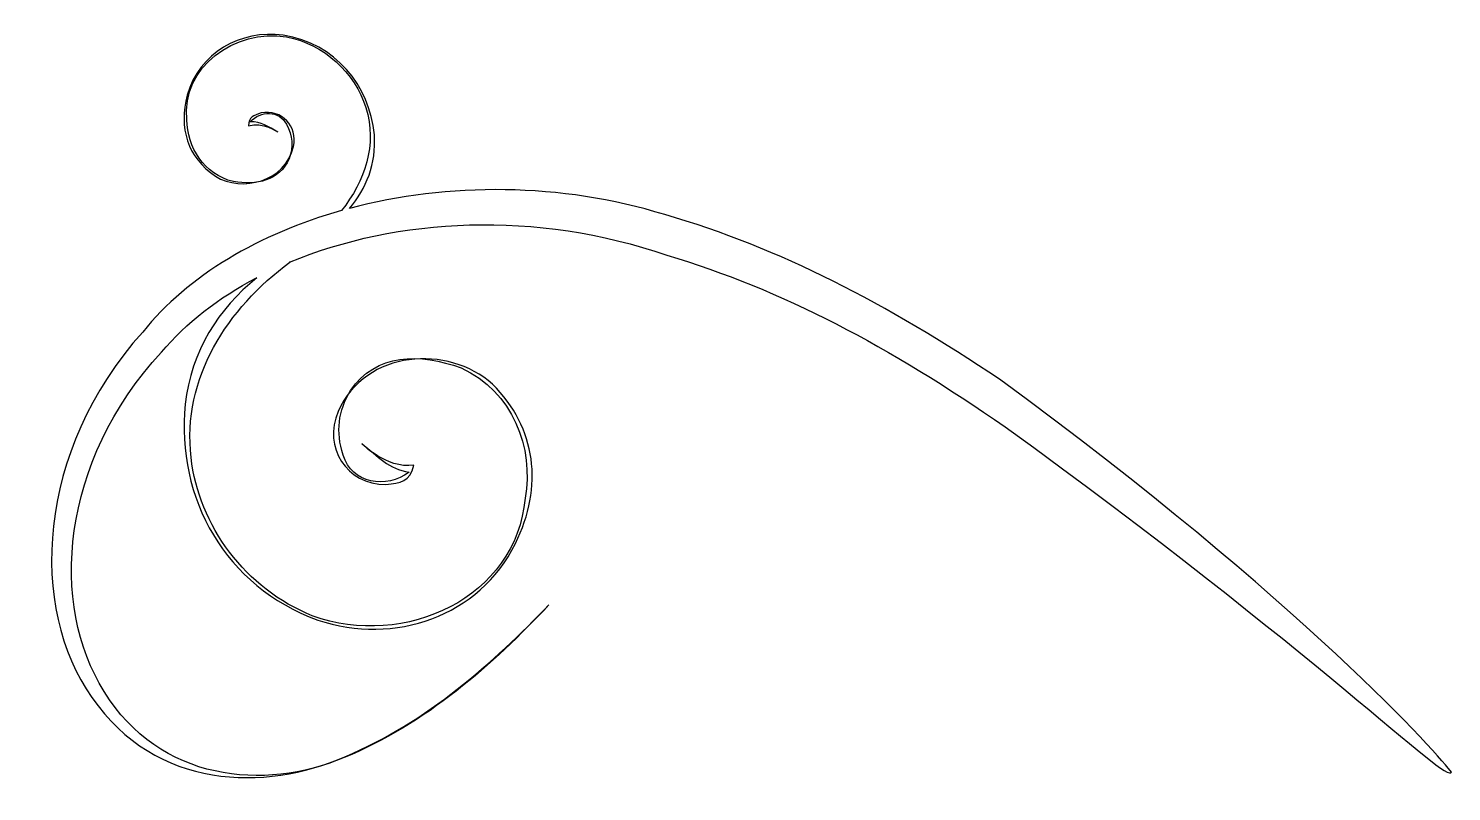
# Model space of a CAD drawing. Header units: centimetres. Extents: x -10.4 to 10, y -6.5 to 4.5.
import ezdxf

# ---------------------------------------------------------------- set-up
doc = ezdxf.new("R2010")
doc.units = ezdxf.units.CM
doc.header["$MEASUREMENT"] = 0
doc.layers.add('Camada 1', color=7, linetype='Continuous')

msp = doc.modelspace()

# ---------------------------------------------------------------- linework, layer by layer
at = {"layer": 'Camada 1', "color": 250}
msp.add_open_spline([(-7.09272, 0.87921), (-7.63837, 0.59275), (-8.10491, 0.23225), (-8.45752, -0.18968), (-8.45752, -0.18968), (-9.9098, -1.75943), (-10.06198, -3.81294), (-9.27723, -5.05471), (-9.27723, -5.05471), (-8.4884, -6.34511), (-6.97713, -6.48621), (-5.8395, -6.00144), (-5.8395, -6.00144), (-4.67449, -5.52889), (-3.69873, -4.65979), (-2.90427, -3.81061), (-2.90427, -3.81061), (-3.69265, -4.63455), (-4.64687, -5.49262), (-5.82733, -5.98903), (-5.82733, -5.98903), (-6.97292, -6.48896), (-8.53751, -6.46581), (-9.45302, -5.13937), (-9.45302, -5.13937), (-10.36279, -3.85834), (-10.2559, -1.61157), (-8.72581, 0.10086), (-8.72581, 0.10086), (-8.07364, 0.91345), (-7.0543, 1.50998), (-5.87757, 1.84179), (-5.87757, 1.84179), (-5.54306, 2.26295), (-5.36224, 2.78908), (-5.52721, 3.3184), (-5.52721, 3.3184), (-5.68255, 3.8174), (-6.12329, 4.22796), (-6.66439, 4.333), (-6.66439, 4.333), (-7.40596, 4.45421), (-8.17304, 3.90234), (-8.09351, 3.14507), (-8.09351, 3.14507), (-8.08928, 2.75558), (-7.84927, 2.3609), (-7.42607, 2.25797), (-7.42607, 2.25797), (-7.09645, 2.20415), (-6.76474, 2.26826), (-6.62835, 2.58455), (-6.62835, 2.58455), (-6.56591, 2.76047), (-6.57456, 2.91393), (-6.66579, 3.0812), (-6.66579, 3.0812), (-6.76803, 3.28427), (-7.03938, 3.27773), (-7.18466, 3.11512), (-7.18466, 3.11512), (-7.03096, 3.12404), (-6.92616, 3.03934), (-6.78813, 2.96751), (-6.78813, 2.96751), (-6.7912, 2.96915), (-7.0057, 3.12356), (-7.21157, 3.05644), (-7.21157, 3.05644), (-7.20689, 3.18651), (-7.13556, 3.20897), (-7.02864, 3.24218), (-7.02864, 3.24218), (-6.73247, 3.29528), (-6.50088, 3.05433), (-6.56591, 2.76051), (-6.56591, 2.76051), (-6.68193, 2.25473), (-7.29928, 2.10196), (-7.68436, 2.33403), (-7.68436, 2.33403), (-8.08089, 2.60189), (-8.21376, 3.02954), (-8.0865, 3.49928), (-8.0865, 3.49928), (-7.9209, 4.09838), (-7.32363, 4.44085), (-6.7112, 4.35759), (-6.7112, 4.35759), (-5.96936, 4.23662), (-5.47343, 3.64803), (-5.40511, 2.92635), (-5.40511, 2.92635), (-5.37611, 2.51484), (-5.52055, 2.15887), (-5.76362, 1.87188), (-5.76362, 1.87188), (-5.76362, 1.87188), (-5.76396, 1.87289), (-5.76396, 1.87289), (-5.76396, 1.87289), (-4.35302, 2.2472), (-2.72906, 2.24503), (-1.24474, 1.78452), (-1.24474, 1.78452), (0.416, 1.30353), (1.9359, 0.50534), (3.55245, -0.57662), (3.55245, -0.57662), (7.89524, -3.75051), (9.90287, -6.02997), (10.03133, -6.20941), (10.03133, -6.20941), (9.99365, -6.41364), (8.0805, -4.47287), (3.63447, -1.25903), (3.63447, -1.25903), (1.9836, -0.11362), (0.43957, 0.7105), (-1.21272, 1.20107), (-1.21272, 1.20107), (-3.0828, 1.85089), (-5.08373, 1.74659), (-6.62117, 1.10058), (-6.62117, 1.10058), (-6.62117, 1.10058), (-6.61635, 1.10312), (-6.61635, 1.10312), (-6.61635, 1.10312), (-7.5149, 0.43611), (-8.16252, -0.55738), (-8.03221, -1.70025), (-8.03221, -1.70025), (-7.92132, -2.67389), (-7.25412, -3.58411), (-6.29498, -3.96802), (-6.29498, -3.96802), (-4.9718, -4.45155), (-3.36559, -3.70508), (-3.24582, -2.28249), (-3.24582, -2.28249), (-3.11623, -1.56341), (-3.41986, -0.7523), (-4.16287, -0.41429), (-4.16287, -0.41429), (-4.75099, -0.19932), (-5.38498, -0.20119), (-5.74688, -0.73552), (-5.74688, -0.73552), (-5.92373, -1.03752), (-5.96185, -1.3234), (-5.85237, -1.66328), (-5.85237, -1.66328), (-5.73542, -2.0727), (-5.2329, -2.15646), (-4.90868, -1.90823), (-4.90868, -1.90823), (-5.19501, -1.87032), (-5.35784, -1.6773), (-5.5871, -1.49696), (-5.5871, -1.49696), (-5.58197, -1.50117), (-5.2411, -1.86097), (-4.83875, -1.80951), (-4.83875, -1.80951), (-4.8928, -2.04716), (-5.03221, -2.06309), (-5.24089, -2.08695), (-5.24089, -2.08695), (-5.80517, -2.0806), (-6.14669, -1.55588), (-5.92375, -1.03751), (-5.92375, -1.03751), (-5.5319, -0.14735), (-4.34162, -0.08231), (-3.71398, -0.64492), (-3.71398, -0.64492), (-3.07834, -1.27725), (-2.98339, -2.11172), (-3.38341, -2.93214), (-3.38341, -2.93214), (-3.89853, -3.97716), (-5.11876, -4.39777), (-6.21734, -4.02958), (-6.21734, -4.02958), (-7.54045, -3.54624), (-8.24718, -2.28833), (-8.11923, -0.93504), (-8.11923, -0.93504), (-8.02858, -0.16894), (-7.63885, 0.43487), (-7.09199, 0.87783), (-7.09199, 0.87783), (-7.09199, 0.87783), (-7.09272, 0.87921), (-7.09272, 0.87921)], degree=3, knots=[0, 0, 0, 0, 0.02, 0.02, 0.02, 0.02, 0.04, 0.04, 0.04, 0.04, 0.06, 0.06, 0.06, 0.06, 0.08, 0.08, 0.08, 0.08, 0.1, 0.1, 0.1, 0.1, 0.12, 0.12, 0.12, 0.12, 0.14, 0.14, 0.14, 0.14, 0.16, 0.16, 0.16, 0.16, 0.18, 0.18, 0.18, 0.18, 0.2, 0.2, 0.2, 0.2, 0.22, 0.22, 0.22, 0.22, 0.24, 0.24, 0.24, 0.24, 0.26, 0.26, 0.26, 0.26, 0.28, 0.28, 0.28, 0.28, 0.3, 0.3, 0.3, 0.3, 0.32, 0.32, 0.32, 0.32, 0.34, 0.34, 0.34, 0.34, 0.36, 0.36, 0.36, 0.36, 0.38, 0.38, 0.38, 0.38, 0.4, 0.4, 0.4, 0.4, 0.42, 0.42, 0.42, 0.42, 0.44, 0.44, 0.44, 0.44, 0.46, 0.46, 0.46, 0.46, 0.48, 0.48, 0.48, 0.48, 0.5, 0.5, 0.5, 0.5, 0.52, 0.52, 0.52, 0.52, 0.54, 0.54, 0.54, 0.54, 0.56, 0.56, 0.56, 0.56, 0.58, 0.58, 0.58, 0.58, 0.6, 0.6, 0.6, 0.6, 0.62, 0.62, 0.62, 0.62, 0.64, 0.64, 0.64, 0.64, 0.66, 0.66, 0.66, 0.66, 0.68, 0.68, 0.68, 0.68, 0.7, 0.7, 0.7, 0.7, 0.72, 0.72, 0.72, 0.72, 0.74, 0.74, 0.74, 0.74, 0.76, 0.76, 0.76, 0.76, 0.78, 0.78, 0.78, 0.78, 0.8, 0.8, 0.8, 0.8, 0.82, 0.82, 0.82, 0.82, 0.84, 0.84, 0.84, 0.84, 0.86, 0.86, 0.86, 0.86, 0.88, 0.88, 0.88, 0.88, 0.9, 0.9, 0.9, 0.9, 0.92, 0.92, 0.92, 0.92, 0.94, 0.94, 0.94, 0.94, 0.96, 0.96, 0.96, 0.96, 1, 1, 1, 1], dxfattribs=at)

doc.saveas('drawing.dxf')
